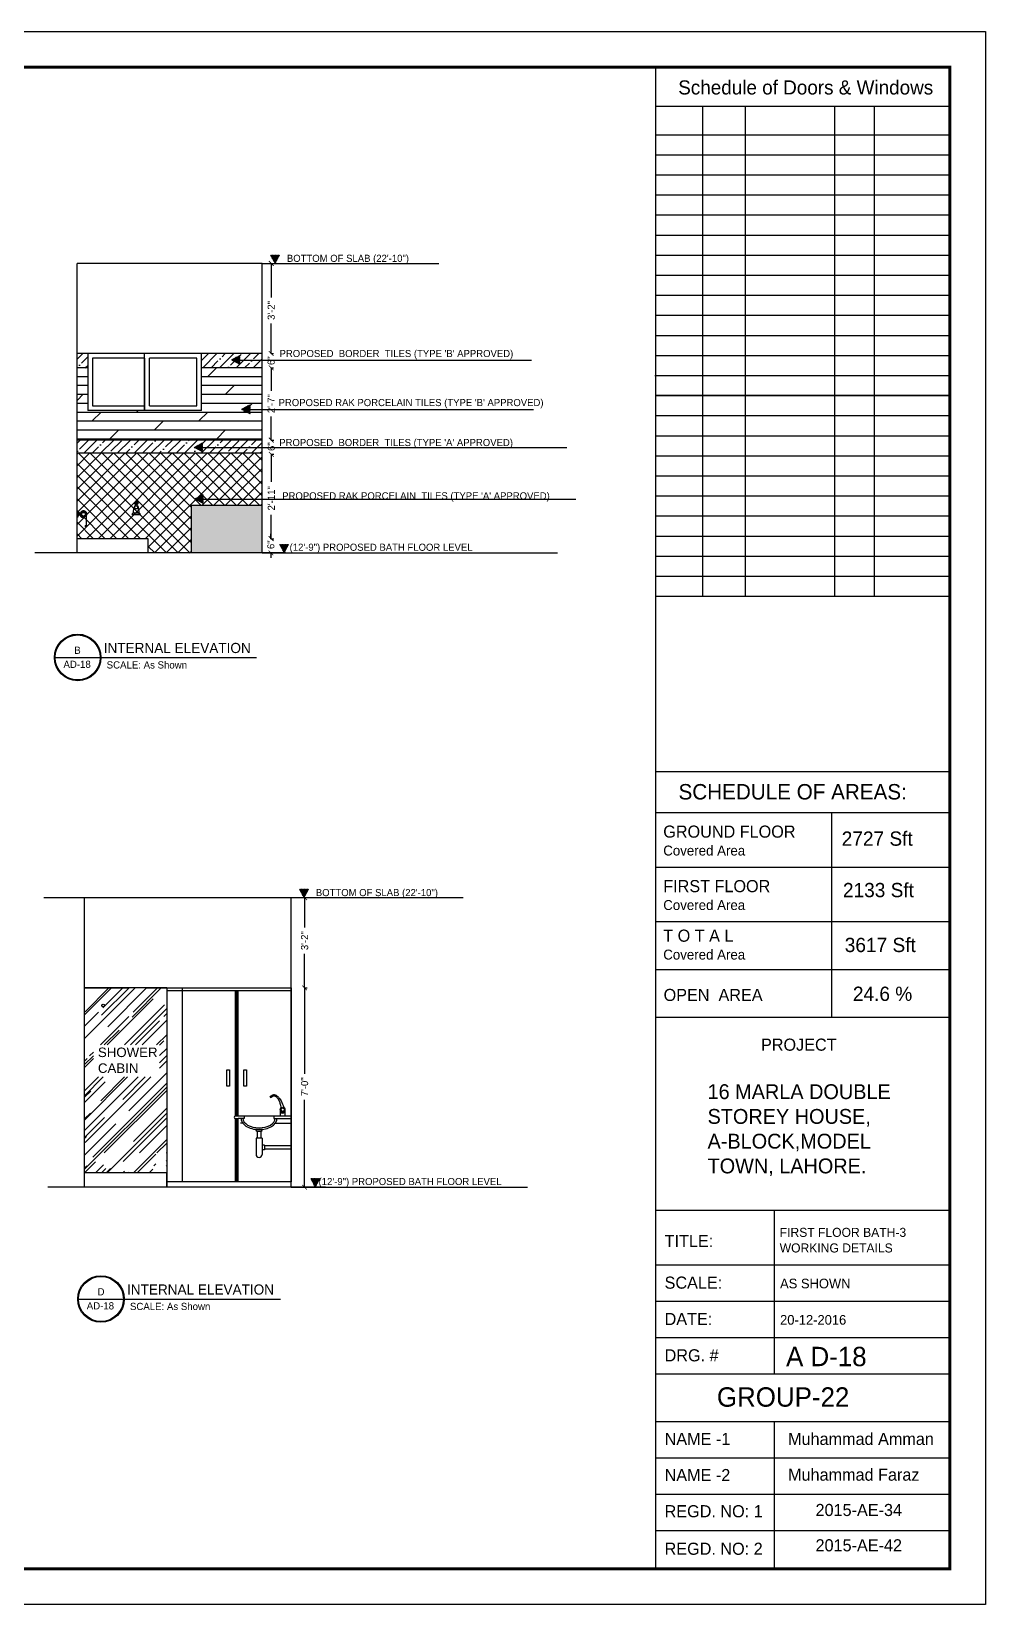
# Model space of a CAD drawing. Extents: x 10753 to 18704, y -5361 to 1140.
# Drawn here: x 16720 to 17123, y -3986 to -3323 of the extents above; entities that cross this region are included whole.
import ezdxf
from ezdxf.enums import TextEntityAlignment as Align

# ---------------------------------------------------------------- set-up
doc = ezdxf.new("R2010")
doc.units = 0
doc.header["$LTSCALE"] = 30
doc.header["$MEASUREMENT"] = 0
doc.header["$PDMODE"] = 3
doc.linetypes.add('ACAD_ISO02W100', pattern=[15, 12, -3])
doc.layers.get('0').update_dxf_attribs({"linetype": 'CONTINUOUS'})
doc.layers.get('DEFPOINTS').update_dxf_attribs({"linetype": 'CONTINUOUS'})
for name, color, linetype in [('bath', 23, 'CONTINUOUS'), ('DIM', 6, 'CONTINUOUS'), ('FLOORING', 194, 'CONTINUOUS'), ('furniture', 9, 'CONTINUOUS'), ('GENERAL_WORKING_AND_SCRAT1', 1, 'CONTINUOUS'), ('SEAL', 1, 'CONTINUOUS'), ('SLINE', 3, 'CONTINUOUS'), ('WALL', 2, 'CONTINUOUS'), ('Walls Hatch', 51, 'CONTINUOUS'), ('WINDOW', 5, 'CONTINUOUS'), ('WL', 9, 'CONTINUOUS')]:
    doc.layers.add(name, color=color, linetype=linetype)
doc.styles.add('dim', font='arial.ttf', dxfattribs={"height": 4})
doc.styles.add('ROMAND', font='stylu.ttf', dxfattribs={"height": 2})
doc.styles.add('SEAL TEXT', font='stylu.ttf', dxfattribs={"height": 6})
doc.styles.add('SMALL-DIM', font='stylu.ttf', dxfattribs={"height": 2})
doc.styles.get("Standard").update_dxf_attribs({"font": 'stylu.ttf', "height": 3})
doc.styles.add('Text 1-2', font='stylu.ttf', dxfattribs={"height": 1.5})
doc.styles.add('Work Dim', font='stylu.ttf', dxfattribs={"height": 4})
doc.dimstyles.new('D1', dxfattribs={"dimtxt": 6, "dimasz": 5, "dimexe": 1, "dimexo": 2, "dimgap": 1, "dimtad": 1, "dimdec": 4, "dimzin": 3, "dimdsep": 46, "dimlunit": 4, "dimtxsty": 'Standard', "dimcen": 3, "dimclrd": 7, "dimclre": 7, "dimclrt": 2, "dimadec": 0, "dimazin": 0, "dimtfac": 1, "dimtdec": 4, "dimtofl": 0, "dimtmove": 2, "dimatfit": 3, "dimfxl": 1, "dimfrac": 2, "dimtolj": 1, "dimtzin": 1, "dimarcsym": 0})

# ---------------------------------------------------------------- blocks, each defined once
blk = doc.blocks.new('Faucet - Bathroom front')
for p, q in [((-1.5, 0), (1.5, 0)), ((-1, 0.5), (1, 0.5)), ((-0.5, 4.25), (0.5, 4.25)), ((0.5, 3.75), (-0.5, 3.75)), ((-0.5, 3), (0.5, 3)), ((0.5, 2), (-0.5, 2)), ((-0.25, 3), (-0.25, 3.5)), ((0.25, 3.5), (0.25, 3))]:
    blk.add_line(p, q)
for points in [[(-0.5, 3.75), (-0.5, 4.25)], [(-0.25, 4.5), (0.25, 4.5)], [(0.25, 3.5), (-0.25, 3.5)], [(0.5, 4.25), (0.5, 3.75)]]:
    blk.add_lwpolyline(points)
for centre, radius, start, end in [((-0.7962, -0.2038), 0.7327, 106.1502, 163.8498), ((3, 1), 4.0311, 150.2551, 187.125), ((0.6413, 2.5), 1.246, 156.3417, 203.6583), ((-0.2575, 4.2575), 0.2426, 88.22243, 181.7776), ((-0.2575, 3.7425), 0.2426, 178.2224, 271.7776), ((0.2575, 4.2575), 0.2426, 358.2224, 91.77757), ((0.2575, 3.7425), 0.2426, 268.2224, 1.777565), ((-3, 1), 4.0311, 352.875, 29.74488), ((-0.6413, 2.5), 1.246, 336.3417, 23.65835), ((0.7962, -0.2038), 0.7327, 16.1502, 73.84979)]:
    blk.add_arc(centre, radius, start, end)
blk = doc.blocks.new('_ArchTick')
at = {"color": 0, "linetype": 'ByBlock', "const_width": 0.15}
blk.add_lwpolyline([(-0.5, -0.5), (0.5, 0.5)], dxfattribs=at)
blk = doc.blocks.new('*D179')
at = {"layer": 'DEFPOINTS', "color": 0, "transparency": 16777216}
for p in [(16817.62, -3464.61), (16817.62, -3495.05), (16821.43, -3495.05)]:
    blk.add_point(p, dxfattribs=at)
at = {"layer": 'DIM', "color": 4, "lineweight": -2, "transparency": 16777216}
for p, q in [((16821.43, -3464.61), (16822.43, -3464.61)), ((16821.43, -3464.61), (16821.43, -3474.3)), ((16821.43, -3495.05), (16821.43, -3485.1)), ((16821.43, -3495.05), (16822.43, -3495.05))]:
    blk.add_line(p, q, dxfattribs=at)
at = {"layer": 'DIM', "color": 4, "lineweight": -2, "transparency": 16777216, "xscale": 2, "yscale": 2, "zscale": 2}
for p, rotation in [((16821.43, -3464.61), 90), ((16821.43, -3495.05), 270)]:
    blk.add_blockref('_ArchTick', p, dxfattribs=dict(at, rotation=rotation))
at = {"layer": 'DIM', "color": 4, "transparency": 16777216, "insert": (16821.43, -3479.7), "char_height": 3, "attachment_point": 5, "rotation": 90}
blk.add_mtext('\\A1;2\'-7"', dxfattribs=at)
blk = doc.blocks.new('*D180')
at = {"layer": 'DEFPOINTS', "color": 0, "transparency": 16777216}
for p in [(16817.62, -3495.05), (16817.62, -3501.05), (16821.51, -3501.05)]:
    blk.add_point(p, dxfattribs=at)
at = {"layer": 'DIM', "color": 4, "lineweight": -2, "transparency": 16777216}
for p, q in [((16821.51, -3495.05), (16821.51, -3493.05)), ((16821.51, -3495.05), (16822.51, -3495.05)), ((16821.51, -3501.05), (16822.51, -3501.05)), ((16821.51, -3501.05), (16821.51, -3503.05))]:
    blk.add_line(p, q, dxfattribs=at)
at = {"layer": 'DIM', "color": 4, "lineweight": -2, "transparency": 16777216, "xscale": 2, "yscale": 2, "zscale": 2}
for p, rotation in [((16821.51, -3495.05), 270), ((16821.51, -3501.05), 90)]:
    blk.add_blockref('_ArchTick', p, dxfattribs=dict(at, rotation=rotation))
at = {"layer": 'DIM', "color": 4, "transparency": 16777216, "insert": (16821.51, -3497.82), "char_height": 3, "attachment_point": 5, "rotation": 90}
blk.add_mtext('\\A1;6"', dxfattribs=at)
blk = doc.blocks.new('*D181')
at = {"layer": 'DEFPOINTS', "color": 0, "transparency": 16777216}
for p in [(16817.62, -3501.05), (16817.62, -3536.61), (16821.51, -3536.61)]:
    blk.add_point(p, dxfattribs=at)
at = {"layer": 'DIM', "color": 4, "lineweight": -2, "transparency": 16777216}
for p, q in [((16821.51, -3501.05), (16822.51, -3501.05)), ((16821.51, -3501.05), (16821.51, -3512.71)), ((16821.51, -3536.61), (16821.51, -3526.49)), ((16821.51, -3536.61), (16822.51, -3536.61))]:
    blk.add_line(p, q, dxfattribs=at)
at = {"layer": 'DIM', "color": 4, "lineweight": -2, "transparency": 16777216, "xscale": 2, "yscale": 2, "zscale": 2}
for p, rotation in [((16821.51, -3501.05), 90), ((16821.51, -3536.61), 270)]:
    blk.add_blockref('_ArchTick', p, dxfattribs=dict(at, rotation=rotation))
at = {"layer": 'DIM', "color": 4, "transparency": 16777216, "insert": (16821.51, -3519.6), "char_height": 3, "attachment_point": 5, "rotation": 90}
blk.add_mtext('\\A1;2\'-11"', dxfattribs=at)
blk = doc.blocks.new('*D182')
at = {"layer": 'DEFPOINTS', "color": 0, "transparency": 16777216}
for p in [(16817.62, -3536.61), (16817.62, -3542.61), (16821.33, -3542.61)]:
    blk.add_point(p, dxfattribs=at)
at = {"layer": 'DIM', "color": 4, "lineweight": -2, "transparency": 16777216}
for p, q in [((16821.33, -3536.61), (16821.33, -3534.61)), ((16821.33, -3536.61), (16822.33, -3536.61)), ((16821.33, -3542.61), (16822.33, -3542.61)), ((16821.33, -3542.61), (16821.33, -3544.61))]:
    blk.add_line(p, q, dxfattribs=at)
at = {"layer": 'DIM', "color": 4, "lineweight": -2, "transparency": 16777216, "xscale": 2, "yscale": 2, "zscale": 2}
for p, rotation in [((16821.33, -3536.61), 270), ((16821.33, -3542.61), 90)]:
    blk.add_blockref('_ArchTick', p, dxfattribs=dict(at, rotation=rotation))
at = {"layer": 'DIM', "color": 4, "transparency": 16777216, "insert": (16821.33, -3539.15), "char_height": 3, "attachment_point": 5, "rotation": 90}
blk.add_mtext('\\A1;6"', dxfattribs=at)
blk = doc.blocks.new('*D183')
at = {"layer": 'DEFPOINTS', "color": 0, "transparency": 16777216}
for p in [(16817.62, -3458.61), (16817.62, -3464.61), (16821.43, -3464.61)]:
    blk.add_point(p, dxfattribs=at)
at = {"layer": 'DIM', "color": 4, "lineweight": -2, "transparency": 16777216}
for p, q in [((16821.43, -3458.61), (16822.43, -3458.61)), ((16821.43, -3458.61), (16821.43, -3458.78)), ((16821.43, -3464.61), (16821.43, -3464.44)), ((16821.43, -3464.61), (16822.43, -3464.61))]:
    blk.add_line(p, q, dxfattribs=at)
at = {"layer": 'DIM', "color": 4, "lineweight": -2, "transparency": 16777216, "xscale": 2, "yscale": 2, "zscale": 2}
for p, rotation in [((16821.43, -3458.61), 90), ((16821.43, -3464.61), 270)]:
    blk.add_blockref('_ArchTick', p, dxfattribs=dict(at, rotation=rotation))
at = {"layer": 'DIM', "color": 4, "transparency": 16777216, "insert": (16821.43, -3461.61), "char_height": 3, "attachment_point": 5, "rotation": 90}
blk.add_mtext('\\A1;6"', dxfattribs=at)
blk = doc.blocks.new('*D184')
at = {"layer": 'DEFPOINTS', "color": 0, "transparency": 16777216}
for p in [(16817.62, -3420.61), (16817.62, -3458.61), (16821.47, -3458.61)]:
    blk.add_point(p, dxfattribs=at)
at = {"layer": 'DIM', "color": 4, "lineweight": -2, "transparency": 16777216}
for p, q in [((16821.47, -3420.61), (16822.47, -3420.61)), ((16821.47, -3420.61), (16821.47, -3434.96)), ((16821.47, -3458.61), (16821.47, -3445.94)), ((16821.47, -3458.61), (16822.47, -3458.61))]:
    blk.add_line(p, q, dxfattribs=at)
at = {"layer": 'DIM', "color": 4, "lineweight": -2, "transparency": 16777216, "xscale": 2, "yscale": 2, "zscale": 2}
for p, rotation in [((16821.47, -3420.61), 90), ((16821.47, -3458.61), 270)]:
    blk.add_blockref('_ArchTick', p, dxfattribs=dict(at, rotation=rotation))
at = {"layer": 'DIM', "color": 4, "transparency": 16777216, "insert": (16821.47, -3440.45), "char_height": 3, "attachment_point": 5, "rotation": 90}
blk.add_mtext('\\A1;3\'-2"', dxfattribs=at)
blk = doc.blocks.new('*D309')
at = {"layer": 'DEFPOINTS', "color": 0, "transparency": 16777216}
for p in [(16829.83, -3725.86), (16829.83, -3809.86), (16835.56, -3809.86)]:
    blk.add_point(p, dxfattribs=at)
at = {"layer": 'FLOORING', "color": 4, "lineweight": -2, "transparency": 16777216}
for p, q in [((16835.56, -3725.86), (16836.56, -3725.86)), ((16835.56, -3725.86), (16835.56, -3762.1)), ((16835.56, -3809.86), (16835.56, -3773.03)), ((16835.56, -3809.86), (16836.56, -3809.86))]:
    blk.add_line(p, q, dxfattribs=at)
at = {"layer": 'FLOORING', "color": 4, "lineweight": -2, "transparency": 16777216, "xscale": 2, "yscale": 2, "zscale": 2}
for p, rotation in [((16835.56, -3725.86), 90), ((16835.56, -3809.86), 270)]:
    blk.add_blockref('_ArchTick', p, dxfattribs=dict(at, rotation=rotation))
at = {"layer": 'FLOORING', "color": 4, "transparency": 16777216, "insert": (16835.56, -3767.56), "char_height": 3, "attachment_point": 5, "rotation": 90}
blk.add_mtext('\\A1;7\'-0"', dxfattribs=at)
blk = doc.blocks.new('*D310')
at = {"layer": 'DEFPOINTS', "color": 0, "transparency": 16777216}
for p in [(16829.83, -3687.86), (16829.83, -3725.86), (16835.56, -3725.86)]:
    blk.add_point(p, dxfattribs=at)
at = {"layer": 'WALL', "color": 4, "lineweight": -2, "transparency": 16777216}
for p, q in [((16835.56, -3687.86), (16836.56, -3687.86)), ((16835.56, -3687.86), (16835.56, -3700.49)), ((16835.56, -3725.86), (16835.56, -3711.47)), ((16835.56, -3725.86), (16836.56, -3725.86))]:
    blk.add_line(p, q, dxfattribs=at)
at = {"layer": 'WALL', "color": 4, "lineweight": -2, "transparency": 16777216, "xscale": 2, "yscale": 2, "zscale": 2}
for p, rotation in [((16835.56, -3687.86), 90), ((16835.56, -3725.86), 270)]:
    blk.add_blockref('_ArchTick', p, dxfattribs=dict(at, rotation=rotation))
at = {"layer": 'WALL', "color": 4, "transparency": 16777216, "insert": (16835.56, -3705.98), "char_height": 3, "attachment_point": 5, "rotation": 90}
blk.add_mtext('\\A1;3\'-2"', dxfattribs=at)

msp = doc.modelspace()

# ---------------------------------------------------------------- hatches: boundary and pattern name
h = msp.add_hatch()
h.set_pattern_fill('ANSI31', color=230, angle=90, style=0)
h.set_pattern_definition([(135, (13647.15536, -20828.34541), (-0.08838834765, -0.08838834765), [])])
h.paths.add_polyline_path([(16823.12927, -3420.72674), (16825.02568, -3417.08976), (16821.18191, -3417.08976)])
h = msp.add_hatch()
h.set_pattern_fill('ANSI31', color=230, style=0)
h.set_pattern_definition([(45, (-602.99404, -285.35732), (-0.08838834765, 0.08838834765), [])])
h.paths.add_polyline_path([(16804.62463, -3461.33122), (16808.26161, -3463.22763), (16808.26161, -3459.38387)])
h = msp.add_hatch()
h.set_pattern_fill('ANSI31', color=230, style=0)
h.set_pattern_definition([(45, (-598.71232, -306.1257), (-0.08838834765, 0.08838834765), [])])
h.paths.add_polyline_path([(16808.90636, -3482.09961), (16812.54333, -3483.99602), (16812.54333, -3480.15225)])
h = msp.add_hatch()
h.set_pattern_fill('ANSI31', color=230, style=0)
h.set_pattern_definition([(45, (-618.68042, -322.1995), (-0.08838834765, 0.08838834765), [])])
h.paths.add_polyline_path([(16788.93826, -3498.17341), (16792.57523, -3500.06982), (16792.57523, -3496.22605)])
h = msp.add_hatch()
h.set_pattern_fill('ANSI31', color=230, style=0)
h.set_pattern_definition([(45, (-618.44704, -343.9555), (-0.08838834765, 0.08838834765), [])])
h.paths.add_polyline_path([(16789.17164, -3519.9294), (16792.80861, -3521.82581), (16792.80861, -3517.98205)])
h = msp.add_hatch()
h.set_pattern_fill('ANSI31', color=230, angle=90, style=0)
h.set_pattern_definition([(135, (13650.99195, -20950.26262), (-0.08838834765, -0.08838834765), [])])
h.paths.add_polyline_path([(16826.96586, -3542.64395), (16828.86227, -3539.00698), (16825.0185, -3539.00698)])
h = msp.add_hatch()
h.set_pattern_fill('ANSI31', color=230, angle=90, style=0)
h.set_pattern_definition([(135, (13659.367, -21095.59699), (-0.08838834765, -0.08838834765), [])])
h.paths.add_polyline_path([(16835.3409, -3687.97831), (16837.23731, -3684.34134), (16833.39354, -3684.34134)])
h = msp.add_hatch()
h.set_pattern_fill('ANSI31', color=230, angle=90, style=0)
h.set_pattern_definition([(135, (13664.1191, -21217.5142), (-0.08838834765, -0.08838834765), [])])
h.paths.add_polyline_path([(16840.093, -3809.89553), (16841.98941, -3806.25855), (16838.14565, -3806.25855)])
at = {"layer": 'DIM'}
h = msp.add_hatch(dxfattribs=at)
h.set_pattern_fill('ANSI35', color=3, scale=20)
h.set_pattern_definition([(45, (-3099.856, -4017.6865), (-3.5355339, 3.5355339), []), (45, (-3096.3205, -4017.6865), (-3.5355339, 3.5355339), [6.25, -1.25, 0, -1.25])])
h.paths.add_polyline_path([(16817.62202, -3495.04706), (16739.62202, -3495.04706), (16739.62202, -3500.61022), (16817.62202, -3500.61022)])
h.paths.add_polyline_path([(16817.62202, -3458.61022), (16792.12202, -3458.61022), (16792.12202, -3464.61022), (16817.62202, -3464.61022)])
h.paths.add_polyline_path([(16744.12202, -3458.61022), (16739.62202, -3458.61022), (16739.62202, -3464.61022), (16744.12202, -3464.61022)])
at = {"layer": 'Walls Hatch'}
h = msp.add_hatch(color=3, dxfattribs=at)
h.dxf.hatch_style = 1
h.paths.add_polyline_path([(16817.62202, -3542.61022), (16817.62202, -3522.61022), (16787.72455, -3522.61022), (16787.72455, -3542.61022)])

# ---------------------------------------------------------------- linework, layer by layer
at = {"linetype": 'ACAD_ISO02W100'}
for p, q in [((16817.62202, -3420.61022), (16892.14384, -3420.61022)), ((16817.62202, -3542.61022), (16942.07554, -3542.61022)), ((16829.83365, -3809.8618), (16929.51411, -3809.8618))]:
    msp.add_line(p, q, dxfattribs=at)
at = {"color": 230}
for p, q in [((16808.18529, -3461.42867), (16931.1442, -3461.42867)), ((16809.03459, -3482.11271), (16931.9935, -3482.11271)), ((16788.93826, -3498.17341), (16946.03086, -3498.22705)), ((16792.81245, -3519.93065), (16949.90505, -3519.98429))]:
    msp.add_line(p, q, dxfattribs=at)
at = {"color": 200}
for p, q in [((16783.95474, -3725.8618), (16829.83365, -3725.8618)), ((16783.95474, -3725.8618), (16783.95474, -3807.57648)), ((16783.95474, -3725.8618), (16829.83365, -3725.8618)), ((16783.95474, -3725.8618), (16783.95474, -3807.57648)), ((16783.95474, -3727.00307), (16829.83365, -3727.00307)), ((16806.20944, -3727.00307), (16806.20944, -3779.87748)), ((16806.8942, -3727.00307), (16806.8942, -3779.8618)), ((16807.57896, -3779.8618), (16807.57896, -3727.00307)), ((16783.95474, -3740.43399), (16783.92289, -3740.46584)), ((16802.78564, -3760.44217), (16803.9269, -3760.44217)), ((16802.78564, -3767.28977), (16802.78564, -3760.44217)), ((16803.9269, -3760.44217), (16803.9269, -3767.28977)), ((16809.86149, -3760.44217), (16811.00276, -3760.44217)), ((16809.86149, -3767.28977), (16809.86149, -3760.44217)), ((16811.00276, -3760.44217), (16811.00276, -3767.28977)), ((16803.9269, -3767.28977), (16802.78564, -3767.28977)), ((16811.00276, -3767.28977), (16809.86149, -3767.28977)), ((16806.20944, -3780.84613), (16806.20944, -3807.57648)), ((16806.8942, -3780.8618), (16806.8942, -3807.57648)), ((16807.57896, -3807.57648), (16807.57896, -3780.8618))]:
    msp.add_line(p, q, dxfattribs=at)
at = {"layer": 'bath'}
for p, q in [((16740.67802, -3525.88696), (16740.10202, -3525.88696)), ((16740.10202, -3526.75096), (16740.10202, -3525.88696)), ((16740.67802, -3526.75096), (16740.67802, -3525.88696)), ((16740.94711, -3526.03096), (16740.67802, -3526.03096)), ((16740.10202, -3526.75096), (16740.67802, -3526.75096)), ((16740.94711, -3526.60696), (16740.67802, -3526.60696)), ((16743.51002, -3526.31896), (16743.51002, -3531.26815)), ((16825.26653, -3777.14128), (16825.26653, -3777.79182)), ((16825.31165, -3778.02183), (16825.31242, -3777.48048)), ((16825.38482, -3778.19635), (16825.38558, -3777.66327)), ((16825.54943, -3778.42396), (16825.5502, -3777.88261)), ((16825.84184, -3778.62367), (16825.8426, -3778.08825)), ((16826.68292, -3778.62367), (16826.68216, -3778.08825)), ((16826.97533, -3778.42396), (16826.97456, -3777.88261)), ((16827.13994, -3778.19635), (16827.13918, -3777.66327)), ((16827.21311, -3778.02183), (16827.21234, -3777.48048)), ((16827.24582, -3777.04458), (16827.24582, -3777.84456)), ((16810.06625, -3779.8618), (16806.33365, -3779.8618)), ((16806.33365, -3780.8618), (16807.58365, -3780.8618)), ((16810.06625, -3780.8618), (16807.58365, -3780.8618)), ((16809.46358, -3782.8618), (16808.47718, -3782.8618)), ((16810.06625, -3779.8618), (16810.06625, -3780.8618)), ((16822.60682, -3779.8618), (16810.06625, -3779.8618)), ((16822.60682, -3779.8618), (16822.60682, -3780.8618)), ((16829.83365, -3779.8618), (16822.60682, -3779.8618)), ((16822.60682, -3780.8618), (16829.83365, -3780.8618)), ((16823.20943, -3782.8618), (16829.83365, -3782.8618)), ((16826.26238, -3778.71687), (16826.26162, -3778.18145)), ((16826.26238, -3778.71687), (16826.26314, -3778.18145)), ((16817.94628, -3785.58475), (16814.7267, -3785.57122)), ((16815.08724, -3789.13742), (16815.08724, -3796.03753)), ((16817.58724, -3789.13742), (16815.08724, -3789.13742)), ((16815.33724, -3786.40734), (16815.33724, -3786.26548)), ((16817.33724, -3786.40734), (16815.33724, -3786.40734)), ((16815.58724, -3786.40734), (16815.58724, -3789.13742)), ((16817.08724, -3786.40734), (16817.08724, -3789.13742)), ((16817.33724, -3786.27881), (16817.33724, -3786.40734)), ((16817.58724, -3789.13742), (16817.58724, -3796.03753)), ((16818.58724, -3792.13742), (16817.58724, -3792.13742)), ((16818.58724, -3794.13742), (16817.58724, -3794.13742)), ((16818.58724, -3792.13742), (16818.58724, -3794.13742)), ((16829.83365, -3792.38732), (16818.58724, -3792.38742)), ((16829.83365, -3793.88732), (16818.58724, -3793.88742))]:
    msp.add_line(p, q, dxfattribs=at)
for points in [[(16740.10202, -3525.88696), (16740.10202, -3525.28696), (16739.62202, -3525.28696), (16739.62202, -3527.35096), (16740.10202, -3527.35096), (16740.10202, -3526.75096)], [(16820.9662, -3771.73665), (16821.2244, -3771.51358), (16821.46532, -3771.32531), (16821.69173, -3771.17072), (16821.90642, -3771.04869), (16822.11219, -3770.95808), (16822.31182, -3770.89777), (16822.5081, -3770.86664), (16822.70382, -3770.86356), (16822.90157, -3770.88785), (16823.10308, -3770.94053), (16823.3099, -3771.02309), (16823.52354, -3771.13701), (16823.74556, -3771.28376), (16823.97747, -3771.46481), (16824.22083, -3771.68165), (16824.47715, -3771.93575), (16824.74756, -3772.23095), (16825.03149, -3772.58055), (16825.32794, -3773.00018), (16825.63593, -3773.50552), (16825.95448, -3774.11221), (16826.28258, -3774.8359), (16826.61927, -3775.69225), (16826.85269, -3776.37344)], [(16821.29307, -3772.115), (16821.54197, -3771.89997), (16821.76053, -3771.72918), (16821.95668, -3771.59524), (16822.1313, -3771.49599), (16822.28587, -3771.42793), (16822.42379, -3771.38626), (16822.55141, -3771.36602), (16822.67716, -3771.36405), (16822.80745, -3771.38004), (16822.94656, -3771.41641), (16823.09894, -3771.47725), (16823.2675, -3771.56712), (16823.45341, -3771.69), (16823.65698, -3771.84893), (16823.87826, -3772.04611), (16824.11659, -3772.28237), (16824.36882, -3772.55772), (16824.60468, -3773.05132), (16824.82545, -3773.47153), (16825.04492, -3774.23422), (16825.14802, -3774.47456), (16825.32207, -3775.24482), (16825.5786, -3776.07894), (16825.5982, -3776.43305)], [(16825.23296, -3777.65466), (16825.23296, -3779.8618)], [(16825.26653, -3777.65466), (16825.23296, -3777.65466)], [(16827.2918, -3779.8618), (16827.2918, -3777.65466), (16827.26044, -3777.65466)]]:
    msp.add_lwpolyline(points, dxfattribs=at)
for centre, radius in [((16742.35802, -3526.31896), 1.152), ((16742.35802, -3526.31896), 0.768), ((16743.51002, -3531.26815), 0.384), ((16826.26238, -3777.18062), 1), ((16826.26238, -3777.18062), 0.75)]:
    msp.add_circle(centre, radius, dxfattribs=at)
for centre, radius, start, end in [((16742.35802, -3526.31896), 1.44, 348.00141521, 258.00141521), ((16742.35802, -3526.31896), 1.344, 352.0948414, 253.90798902), ((16742.07861, -3527.63359), 0.096, 258.00141521, 165.95470211), ((16743.67265, -3526.59836), 0.096, 80.04812831, 348.00141521), ((16821.43503, -3771.66199), 0.47474, 189.04759324, 252.60082662), ((16826.26238, -3777.71687), 1, 174.77653642, 10.44197252), ((16806.33365, -3780.3618), 0.5, 90, 270), ((16814.63724, -3786.26548), 0.7, 0, 82.65766884), ((16818.03724, -3786.27881), 0.7, 97.46586553, 180), ((16816.33724, -3796.03753), 1.25, 180, 0)]:
    msp.add_arc(centre, radius, start, end, dxfattribs=at)
msp.add_ellipse((16816.33654, -3780.8618), major_axis=(6.79109, 0), ratio=0.584037416, start_param=3.141592654, end_param=6.283185307, dxfattribs=at)
msp.add_open_spline([(16808.79545, -3780.8618), (16808.79545, -3781.22735), (16808.86184, -3781.59235), (16809.11425, -3782.28783), (16809.29944, -3782.6183), (16809.98811, -3783.52444), (16810.62483, -3784.03327), (16812.13709, -3784.8466), (16813.01474, -3785.15123), (16814.88848, -3785.53269), (16815.88405, -3785.60889), (16817.84967, -3785.52446), (16818.81886, -3785.36396), (16820.59171, -3784.82196), (16821.39536, -3784.44131), (16822.55144, -3783.6059), (16822.96765, -3783.19391), (16823.5889, -3782.27156), (16823.79219, -3781.75837), (16823.8703, -3781.10627), (16823.87762, -3780.98404), (16823.87762, -3780.8618)], degree=3, knots=[3.141592654, 3.141592654, 3.141592654, 3.141592654, 3.350463079, 3.350463079, 3.559333505, 3.559333505, 3.968157818, 3.968157818, 4.37698213, 4.37698213, 4.785806442, 4.785806442, 5.194630754, 5.194630754, 5.603455067, 5.603455067, 5.908397957, 5.908397957, 6.213340847, 6.213340847, 6.283185307, 6.283185307, 6.283185307, 6.283185307], dxfattribs=at)
at = {"layer": 'DIM', "color": 3}
for p, q in [((16744.12202, -3458.61022), (16739.62202, -3458.61022)), ((16817.62202, -3458.61022), (16792.12202, -3458.61022)), ((16744.12202, -3464.61022), (16739.62202, -3464.61022)), ((16817.62202, -3464.61022), (16792.12202, -3464.61022)), ((16794.76919, -3468.23356), (16798.39253, -3464.61022)), ((16739.62202, -3468.23356), (16744.12202, -3468.23356)), ((16739.62202, -3471.98356), (16744.12202, -3471.98356)), ((16792.12202, -3468.23356), (16817.62202, -3468.23356)), ((16792.12202, -3471.98356), (16817.62202, -3471.98356)), ((16802.26919, -3475.73356), (16806.01919, -3471.98356)), ((16739.62202, -3475.73356), (16744.12202, -3475.73356)), ((16739.62202, -3478.38074), (16742.26919, -3475.73356)), ((16739.62202, -3479.48356), (16744.12202, -3479.48356)), ((16792.12202, -3475.73356), (16817.62202, -3475.73356)), ((16792.12202, -3479.48356), (16817.62202, -3479.48356)), ((16809.76919, -3483.23356), (16813.51919, -3479.48356)), ((16739.62202, -3483.23356), (16817.62202, -3483.23356)), ((16746.01919, -3486.98356), (16749.76919, -3483.23356)), ((16764.76919, -3483.23356), (16765.39253, -3482.61022)), ((16791.01919, -3486.98356), (16794.76919, -3483.23356)), ((16739.62202, -3486.98356), (16817.62202, -3486.98356)), ((16739.62202, -3490.73356), (16817.62202, -3490.73356)), ((16753.51919, -3494.48356), (16757.26919, -3490.73356)), ((16772.26919, -3490.73356), (16776.01919, -3486.98356)), ((16798.51919, -3494.48356), (16802.26919, -3490.73356)), ((16817.26919, -3490.73356), (16817.62202, -3490.38074)), ((16739.62202, -3494.48356), (16817.62202, -3494.48356)), ((16817.62202, -3495.04706), (16739.62202, -3495.04706)), ((16782.95569, -3495.04706), (16783.51919, -3494.48356)), ((16817.62202, -3500.61022), (16739.62202, -3500.61022)), ((16739.62202, -3510.84996), (16749.86175, -3500.61022)), ((16739.62202, -3515.79971), (16754.8115, -3500.61022)), ((16739.62202, -3520.74945), (16759.76124, -3500.61022)), ((16777.31299, -3542.61022), (16739.62202, -3504.91925)), ((16740.03426, -3525.28696), (16764.71099, -3500.61022)), ((16782.26274, -3542.61022), (16740.26274, -3500.61022)), ((16743.56023, -3536.61022), (16779.56023, -3500.61022)), ((16743.78873, -3526.48224), (16769.66074, -3500.61022)), ((16743.88866, -3531.33205), (16774.61049, -3500.61022)), ((16787.21249, -3542.61022), (16745.21249, -3500.61022)), ((16748.50998, -3536.61022), (16784.50998, -3500.61022)), ((16787.72455, -3538.17253), (16750.16224, -3500.61022)), ((16753.45973, -3536.61022), (16789.45973, -3500.61022)), ((16787.72455, -3533.22279), (16755.11198, -3500.61022)), ((16758.40948, -3536.61022), (16794.40948, -3500.61022)), ((16787.72455, -3528.27304), (16760.06173, -3500.61022)), ((16763.35922, -3536.61022), (16799.35922, -3500.61022)), ((16787.72455, -3523.32329), (16765.01148, -3500.61022)), ((16768.30897, -3536.61022), (16804.30897, -3500.61022)), ((16769.62202, -3540.24693), (16809.25872, -3500.61022)), ((16791.96123, -3522.61022), (16769.96123, -3500.61022)), ((16796.91097, -3522.61022), (16774.91097, -3500.61022)), ((16801.86072, -3522.61022), (16779.86072, -3500.61022)), ((16806.81047, -3522.61022), (16784.81047, -3500.61022)), ((16811.76022, -3522.61022), (16789.76022, -3500.61022)), ((16792.20847, -3522.61022), (16814.20847, -3500.61022)), ((16816.70996, -3522.61022), (16794.70996, -3500.61022)), ((16797.15821, -3522.61022), (16817.62202, -3502.14642)), ((16817.62202, -3518.57253), (16799.65971, -3500.61022)), ((16817.62202, -3513.62278), (16804.60946, -3500.61022)), ((16817.62202, -3508.67303), (16809.55921, -3500.61022)), ((16766.36325, -3536.61022), (16739.62202, -3509.86899)), ((16802.10796, -3522.61022), (16817.62202, -3507.09617)), ((16807.05771, -3522.61022), (16817.62202, -3512.04592)), ((16761.4135, -3536.61022), (16739.62202, -3514.81874)), ((16812.00746, -3522.61022), (16817.62202, -3516.99567)), ((16756.46375, -3536.61022), (16739.62202, -3519.76849)), ((16740.92049, -3526.01671), (16739.62202, -3524.71824)), ((16751.514, -3536.61022), (16741.02817, -3526.12439)), ((16739.62202, -3530.64895), (16743.57526, -3526.6957)), ((16746.56426, -3536.61022), (16739.62202, -3529.66798)), ((16739.62202, -3535.5987), (16743.57391, -3531.6468)), ((16743.60475, -3526.66622), (16743.67267, -3526.5983)), ((16772.20847, -3542.61022), (16787.72455, -3527.09415)), ((16777.15821, -3542.61022), (16787.72455, -3532.04389)), ((16741.61451, -3536.61022), (16739.62202, -3534.61773)), ((16769.62202, -3536.61022), (16739.62202, -3536.61022)), ((16769.62202, -3542.61022), (16769.62202, -3536.61022)), ((16782.10796, -3542.61022), (16787.72455, -3536.99364)), ((16772.36325, -3542.61022), (16769.62202, -3539.86899)), ((16777.4491, -3725.8618), (16742.83364, -3725.8618)), ((16742.83365, -3725.8618), (16761.57353, -3725.8618)), ((16754.18285, -3725.8618), (16742.83365, -3737.211)), ((16763.95754, -3726.01497), (16742.83365, -3747.13886)), ((16753.07984, -3725.8618), (16742.99889, -3735.94275)), ((16761.57353, -3725.8618), (16750.00297, -3737.43236)), ((16758.9261, -3725.8618), (16750.4446, -3734.3433)), ((16771.73378, -3730.48291), (16752.3099, -3749.90679)), ((16768.96421, -3725.8618), (16752.59523, -3742.23079)), ((16775.14157, -3725.8618), (16762.85445, -3738.14892)), ((16773.59715, -3725.8618), (16763.29556, -3736.16339)), ((16768.96421, -3725.8618), (16777.4491, -3725.8618)), ((16777.4491, -3725.8618), (16777.4491, -3809.8618)), ((16777.4491, -3725.8618), (16783.95474, -3725.8618)), ((16777.4491, -3727.00307), (16783.95474, -3727.00307)), ((16748.62451, -3736.16339), (16742.83365, -3741.95425)), ((16761.47547, -3737.98348), (16749.55216, -3749.90679)), ((16776.53221, -3733.07517), (16759.70058, -3749.90679)), ((16777.4491, -3734.58514), (16762.12745, -3749.90679)), ((16777.4491, -3736.6809), (16776.14652, -3737.98348)), ((16757.33902, -3743.66435), (16751.09658, -3749.90679)), ((16774.32643, -3739.80358), (16764.22322, -3749.90679)), ((16777.4491, -3739.54895), (16767.09126, -3749.90679)), ((16777.4491, -3745.616), (16773.15832, -3749.90679)), ((16776.20128, -3748.18745), (16774.39029, -3749.99844)), ((16777.4491, -3751.35196), (16774.39029, -3754.41076)), ((16746.5464, -3754.45698), (16742.83365, -3758.16972)), ((16743.90121, -3755.66895), (16742.83365, -3756.73651)), ((16742.83365, -3803.66895), (16742.83365, -3755.66895)), ((16746.5464, -3755.67029), (16742.83365, -3759.38304)), ((16742.83365, -3756.73651), (16742.83365, -3756.73651)), ((16746.5464, -3752.91256), (16744.92917, -3754.52978)), ((16777.4491, -3754.33031), (16774.39029, -3757.38912)), ((16777.4491, -3756.64687), (16774.39029, -3759.70568)), ((16742.83365, -3758.29781), (16742.83365, -3758.29781)), ((16742.83365, -3758.29781), (16742.83365, -3758.29781)), ((16742.83365, -3762.16715), (16742.83365, -3762.16715)), ((16748.60774, -3763.4265), (16742.83365, -3769.20059)), ((16765.37456, -3763.4265), (16742.83365, -3785.96741)), ((16750.7035, -3763.4265), (16742.83365, -3771.29636)), ((16760.96223, -3763.4265), (16742.83365, -3781.55508)), ((16770.66947, -3763.4265), (16742.99889, -3791.09708)), ((16759.6386, -3763.4265), (16749.61741, -3773.44769)), ((16768.35291, -3763.4265), (16758.93798, -3772.84143)), ((16777.4491, -3761.72099), (16761.53023, -3777.63986)), ((16751.5473, -3765.45076), (16742.83365, -3774.1644)), ((16742.83365, -3767.39404), (16742.83365, -3767.39404)), ((16777.4491, -3767.67773), (16742.83365, -3802.29319)), ((16742.83365, -3768.95538), (16742.83365, -3768.95538)), ((16745.44666, -3769.32914), (16742.83365, -3771.94215)), ((16777.4491, -3766.02301), (16746.25288, -3797.21924)), ((16777.4491, -3769.11167), (16751.1269, -3795.43388)), ((16742.83365, -3771.94215), (16742.83365, -3771.94215)), ((16742.83365, -3774.79319), (16742.83365, -3774.79319)), ((16742.83365, -3774.79319), (16742.83365, -3774.79319)), ((16742.83365, -3775.7436), (16742.83365, -3775.7436)), ((16777.4491, -3776.50235), (16763.40548, -3790.54597)), ((16745.24302, -3778.629), (16742.83365, -3781.03837)), ((16751.21637, -3780.56304), (16742.83365, -3788.94577)), ((16742.83365, -3782.53183), (16742.83365, -3782.53183)), ((16756.0148, -3783.15529), (16742.83365, -3796.33645)), ((16742.83365, -3783.82153), (16742.83365, -3783.82153)), ((16777.4491, -3778.7086), (16752.60929, -3803.54841)), ((16777.4491, -3780.69406), (16759.10383, -3799.03933)), ((16777.4491, -3783.89303), (16765.99774, -3795.3444)), ((16742.83365, -3785.58648), (16742.83365, -3785.58648)), ((16743.61416, -3788.53954), (16742.83365, -3789.32005)), ((16742.83365, -3789.32005), (16742.83365, -3789.32005)), ((16777.4491, -3789.73947), (16763.64016, -3803.54841)), ((16777.4491, -3791.28371), (16773.2978, -3795.43502)), ((16742.83365, -3792.84987), (16742.83365, -3792.84987)), ((16742.83365, -3796.10828), (16742.83365, -3796.10828)), ((16742.83365, -3796.10828), (16742.83365, -3796.10828)), ((16772.84063, -3795.89219), (16765.1844, -3803.54841)), ((16777.4491, -3795.36511), (16777.22813, -3795.58609)), ((16777.22813, -3795.58609), (16777.22813, -3795.58609)), ((16742.83365, -3799.23081), (16742.83365, -3799.23081)), ((16743.81773, -3800.89413), (16742.83365, -3801.87821)), ((16742.83365, -3803.66895), (16771.63365, -3803.66895)), ((16777.4491, -3803.8618), (16742.83365, -3803.8618)), ((16747.44009, -3799.17248), (16742.94363, -3803.66895)), ((16750.74148, -3800.4192), (16747.49174, -3803.66895)), ((16751.72601, -3802.01418), (16750.07125, -3803.66895)), ((16753.69436, -3802.01443), (16752.03985, -3803.66895)), ((16752.03985, -3803.66895), (16752.03985, -3803.66895)), ((16759.6343, -3803.13424), (16759.09959, -3803.66895)), ((16761.29948, -3803.50554), (16761.13607, -3803.66895)), ((16761.13607, -3803.66895), (16761.13607, -3803.66895)), ((16762.42588, -3803.66895), (16762.23302, -3803.8618)), ((16768.12793, -3803.66895), (16768.12793, -3803.66895)), ((16771.61528, -3802.28596), (16770.23229, -3803.66895)), ((16772.84063, -3799.97359), (16771.95479, -3800.85942)), ((16777.4491, -3798.67439), (16777.22813, -3798.89537)), ((16777.22813, -3798.89537), (16777.22813, -3798.89537)), ((16777.4491, -3800.77033), (16777.22813, -3800.99131)), ((16777.4491, -3809.8618), (16777.4491, -3803.8618))]:
    msp.add_line(p, q, dxfattribs=at)
at = {"layer": 'DIM', "color": 0}
for p, q in [((16739.62202, -3500.95046), (16739.96225, -3500.61022)), ((16739.62202, -3505.90021), (16744.912, -3500.61022)), ((16817.62202, -3503.72329), (16814.50895, -3500.61022)), ((16816.9572, -3522.61022), (16817.62202, -3521.94541)), ((16787.05771, -3542.61022), (16787.72455, -3541.94339))]:
    msp.add_line(p, q, dxfattribs=at)
at = {"layer": 'DIM', "color": 3}
msp.add_circle((16750.63365, -3733.34841), 0.585, dxfattribs=at)
at = {"layer": 'furniture'}
for p, q in [((16817.62202, -3522.61022), (16787.72455, -3522.61022)), ((16787.72455, -3522.61022), (16787.72455, -3542.61022)), ((16817.62202, -3542.61022), (16817.62202, -3522.61022)), ((16783.95474, -3807.57648), (16777.4491, -3807.57648)), ((16829.83365, -3807.57648), (16783.95474, -3807.57648))]:
    msp.add_line(p, q, dxfattribs=at)
at = {"layer": 'GENERAL_WORKING_AND_SCRAT1', "color": 7, "linetype": 'Continuous', "ltscale": 100}
msp.add_line((16829.83365, -3725.8618), (16829.83365, -3807.57648), dxfattribs=at)
at = {"layer": 'SEAL', "color": 1}
for p, q in [((16983.43535, -3337.95015), (16983.43535, -3970.64471)), ((17107.45787, -3337.95015), (16983.43535, -3337.95015)), ((17107.45787, -3337.95015), (16983.43535, -3337.95015)), ((16983.43535, -3354.33996), (17107.45787, -3354.33996)), ((17003.16621, -3354.33996), (17003.16621, -3560.87161)), ((17021.22855, -3354.33996), (17021.22855, -3560.87161)), ((17058.87977, -3354.33996), (17058.87977, -3560.87161)), ((17075.60708, -3354.33996), (17075.60708, -3560.87161)), ((16983.43535, -3366.38175), (17107.45787, -3366.38175)), ((16983.43535, -3374.83783), (17107.45787, -3374.83783)), ((16983.43535, -3383.29392), (17107.45787, -3383.29392)), ((16983.43535, -3391.75), (17107.45787, -3391.75)), ((16983.43535, -3400.20608), (17107.45787, -3400.20608)), ((16983.43535, -3408.66216), (17107.45787, -3408.66216)), ((16983.43535, -3417.11824), (17107.45787, -3417.11824)), ((16983.43535, -3425.57432), (17107.45787, -3425.57432)), ((16983.43535, -3434.0304), (17107.45787, -3434.0304)), ((16983.43535, -3442.48648), (17107.45787, -3442.48648)), ((16983.43535, -3450.94256), (17107.45787, -3450.94256)), ((16983.43535, -3459.39864), (17107.45787, -3459.39864)), ((16983.18545, -3467.85472), (17107.20796, -3467.85472)), ((16983.18545, -3467.85472), (17078.86049, -3467.85472)), ((16983.18545, -3467.85472), (17107.20796, -3467.85472)), ((16983.43535, -3467.85472), (17107.45787, -3467.85472)), ((16983.43535, -3467.85472), (17107.45787, -3467.85472)), ((17107.45787, -3476.3108), (16983.43535, -3476.3108)), ((16983.43535, -3476.3108), (17107.45787, -3476.3108)), ((16983.43535, -3484.76688), (17107.45787, -3484.76688)), ((16983.43535, -3493.22296), (17107.45787, -3493.22296)), ((16983.43535, -3501.67905), (17107.45787, -3501.67905)), ((16983.43535, -3510.13513), (17107.45787, -3510.13513)), ((16983.43535, -3518.59121), (17107.45787, -3518.59121)), ((16983.43535, -3527.04729), (17107.45787, -3527.04729)), ((16983.43535, -3535.50337), (17107.45787, -3535.50337)), ((16983.43535, -3543.95945), (17107.45787, -3543.95945)), ((16983.43535, -3552.41553), (17107.45787, -3552.41553)), ((16983.43535, -3560.87161), (17107.45787, -3560.87161)), ((17107.45787, -3634.91316), (16983.43535, -3634.91316)), ((17107.45787, -3652.12862), (16983.43535, -3652.12862)), ((17057.58573, -3652.12862), (17057.58573, -3738.41573)), ((17107.45787, -3675.09482), (16983.43535, -3675.09482)), ((17107.45787, -3698.06102), (16983.43535, -3698.06102)), ((17107.45787, -3718.23838), (16983.43535, -3718.23838)), ((17107.45787, -3718.23838), (16983.43535, -3718.23838)), ((17107.45787, -3738.41573), (16983.43535, -3738.41573)), ((17107.45787, -3819.72591), (16983.43535, -3819.72591)), ((17033.39197, -3819.72591), (17033.39197, -3888.61634)), ((17107.45787, -3842.69211), (16983.43535, -3842.69211)), ((17107.45787, -3858.00291), (16983.43535, -3858.00291)), ((17107.45787, -3873.31371), (16983.43535, -3873.31371)), ((17107.45787, -3888.61634), (16983.43535, -3888.61634)), ((17107.45787, -3888.61634), (16983.43535, -3888.61634)), ((17107.45787, -3908.72238), (16983.43535, -3908.72238)), ((17033.39197, -3908.72238), (17033.39197, -3969.96558)), ((17107.45787, -3924.03318), (16983.43535, -3924.03318)), ((17107.45787, -3939.34398), (16983.43535, -3939.34398)), ((17107.45787, -3954.65478), (16983.43535, -3954.65478))]:
    msp.add_line(p, q, dxfattribs=at)
msp.add_lwpolyline([(17122.52203, -3322.886), (17122.52203, -3985.70887), (16135.26853, -3985.70887), (16135.26853, -3322.886)], close=True, dxfattribs=at)
at = {"layer": 'SLINE'}
for p, q in [((16730.09209, -3586.65905), (16815.28386, -3586.65905)), ((16739.90149, -3856.97259), (16825.36516, -3856.97259))]:
    msp.add_line(p, q, dxfattribs=at)
for centre, radius in [((16739.90304, -3586.65905), 9.81095), ((16739.90304, -3586.65905), 9.47309), ((16749.71244, -3856.97259), 9.81095), ((16749.71244, -3856.97259), 9.47309)]:
    msp.add_circle(centre, radius, dxfattribs=at)
at = {"layer": 'WALL', "color": 9}
for p, q in [((16739.62202, -3542.61022), (16739.62202, -3420.61022)), ((16817.62202, -3420.61022), (16739.62202, -3420.61022)), ((16817.62202, -3542.61022), (16817.62202, -3420.61022)), ((16827.50646, -3542.61022), (16721.86609, -3542.61022)), ((16725.66796, -3687.8618), (16829.83365, -3687.8618)), ((16742.83365, -3809.8618), (16742.83365, -3687.8618)), ((16829.83365, -3809.8618), (16829.83365, -3687.8618)), ((16829.83365, -3687.8618), (16902.30918, -3687.8618)), ((16844.32615, -3809.8618), (16727.27548, -3809.8618))]:
    msp.add_line(p, q, dxfattribs=at)
at = {"layer": 'WINDOW', "color": 4}
for p, q in [((16792.12202, -3458.61022), (16744.12202, -3458.61022)), ((16744.12202, -3458.61022), (16744.12202, -3482.61022)), ((16768.12202, -3482.61022), (16768.12202, -3458.61022)), ((16792.12202, -3482.61022), (16792.12202, -3458.61022)), ((16768.12202, -3460.61022), (16746.12202, -3460.61022)), ((16746.12202, -3460.61022), (16746.12202, -3480.61022)), ((16768.12202, -3460.61022), (16768.12202, -3482.61022)), ((16790.12202, -3460.61022), (16770.12202, -3460.61022)), ((16770.12202, -3480.61022), (16770.12202, -3460.61022)), ((16790.12202, -3480.61022), (16790.12202, -3460.61022)), ((16792.12202, -3482.61022), (16744.12202, -3482.61022)), ((16746.12202, -3480.61022), (16768.12202, -3480.61022)), ((16770.12202, -3480.61022), (16790.12202, -3480.61022))]:
    msp.add_line(p, q, dxfattribs=at)
at = {"layer": 'WL', "const_width": 1.25535}
msp.add_lwpolyline([(17107.45787, -3337.95015), (17107.45787, -3970.64471), (16150.33269, -3970.64471), (16150.33269, -3337.95015)], close=True, dxfattribs=at)

# ---------------------------------------------------------------- block references
at = {"layer": 'bath', "xscale": 1.199999999997088, "yscale": 1.200000000000726, "zscale": 1.199999999999965}
msp.add_blockref('Faucet - Bathroom front', (16764.58434, -3526.37798), dxfattribs=at)

# ---------------------------------------------------------------- texts
at = {"color": 230, "char_height": 3, "attachment_point": 1, "style": 'Text 1-2'}
for s, insert in [('     BOTTOM OF SLAB (22\'-10")', (16822.49871, -3416.97321)), ("   PROPOSED  BORDER  TILES (TYPE 'B' APPROVED)", (16821.62909, -3457.07843)), ("  PROPOSED RAK PORCELAIN TILES (TYPE 'B' APPROVED)", (16822.35016, -3477.74936)), ("   PROPOSED  BORDER  TILES (TYPE 'A' APPROVED)", (16821.50812, -3494.59184)), ("        PROPOSED RAK PORCELAIN  TILES (TYPE 'A' APPROVED)", (16817.1842, -3517.05145)), ('      (12\'-9") PROPOSED BATH FLOOR LEVEL', (16822.53388, -3538.71481)), ('     BOTTOM OF SLAB (22\'-10")', (16834.71035, -3684.22479)), ('      (12\'-9") PROPOSED BATH FLOOR LEVEL', (16834.74551, -3805.96639))]:
    msp.add_mtext_dynamic_manual_height_columns(s, width=161.6099882, gutter_width=1, heights=[0], dxfattribs=dict(at, insert=insert))
at = {"layer": 'DIM', "color": 4, "insert": (16748.42948, -3751.02947), "char_height": 4, "attachment_point": 1, "style": 'dim'}
msp.add_mtext_dynamic_manual_height_columns('SHOWER CABIN', width=34.8281477, gutter_width=20, heights=[0], dxfattribs=at)
at = {"layer": 'SEAL', "color": 1, "style": 'SEAL TEXT'}
msp.add_text('Schedule of Doors & Windows', height=5.9501329, dxfattribs=at).set_placement((17046.73325, -3349.44406), align=Align.CENTER)
at = {"layer": 'SEAL', "color": 1}
for s, height, style, p in [('SCHEDULE OF AREAS:', 6.5070902, 'ROMAND', (16993.13136, -3646.49704)), ('GROUND FLOOR', 5.1036002, 'ROMAND', (16986.69452, -3662.58401)), ('2727 Sft', 6.010301, 'SEAL TEXT', (17061.89163, -3665.98535)), ('Covered Area', 4.1843181, 'SEAL TEXT', (16986.69452, -3670.10428)), ('FIRST FLOOR', 5.1036002, 'ROMAND', (16986.69452, -3685.55021)), ('2133 Sft', 6.010301, 'SEAL TEXT', (17062.41794, -3687.6648)), ('Covered Area', 4.1843181, 'SEAL TEXT', (16986.69452, -3693.07048)), ('T O T A L', 5.1036, 'ROMAND', (16986.69452, -3706.42477)), ('3617 Sft', 6.010301, 'SEAL TEXT', (17063.18384, -3710.79377)), ('Covered Area', 4.1843181, 'SEAL TEXT', (16986.69452, -3713.94504)), ('OPEN  AREA', 5.1036, 'ROMAND', (16986.84417, -3731.40201)), ('24.6 %%%', 6.010301, 'SEAL TEXT', (17066.60539, -3731.36567)), ('PROJECT', 5.1036, 'ROMAND', (17027.8915, -3752.35244)), ('TITLE:', 5.1036, 'ROMAND', (16987.26305, -3835.03671)), ('FIRST FLOOR BATH-3', 3.8160777, 'SEAL TEXT', (17035.7628, -3830.80158)), ('WORKING DETAILS', 3.8160777, 'SEAL TEXT', (17035.7628, -3837.3663)), ('SCALE:', 5.1036, 'ROMAND', (16987.26305, -3852.62491)), ('AS SHOWN', 4.077563, 'SEAL TEXT', (17035.92526, -3852.48284)), ('DATE:', 5.1036, 'ROMAND', (16987.26305, -3867.93571)), ('20-12-2016', 4.077563, 'SEAL TEXT', (17035.92526, -3867.79364)), ('A D-18', 8.155126, 'SEAL TEXT', (17038.45854, -3885.27773)), ('DRG. #', 5.1036, 'ROMAND', (16987.26305, -3883.24652)), ('GROUP-22', 8.16576, 'Work Dim', (17009.30162, -3902.34689)), ('NAME -1', 5.1036, 'ROMAND', (16987.26305, -3918.46871)), ('Muhammad Amman', 5.1036002, 'ROMAND', (17039.29982, -3918.46871)), ('NAME -2', 5.1036, 'ROMAND', (16987.26305, -3933.70517)), ('Muhammad Faraz', 5.1036002, 'ROMAND', (17039.29982, -3933.53485)), ('REGD. NO: 1', 5.1036002, 'ROMAND', (16987.26305, -3948.94163)), ('2015-AE-34', 5.1036, 'ROMAND', (17050.884, -3948.41726)), ('REGD. NO: 2', 5.1036002, 'ROMAND', (16987.26305, -3964.74269)), ('2015-AE-42', 5.1036, 'ROMAND', (17050.884, -3963.29965))]:
    msp.add_text(s, height=height, dxfattribs=dict(at, style=style)).set_placement(p)
at = {"layer": 'SEAL', "color": 1, "insert": (17005.3689, -3766.47691), "char_height": 6.2574404, "attachment_point": 1, "style": 'ROMAND'}
msp.add_mtext_dynamic_manual_height_columns('16 MARLA DOUBLE STOREY HOUSE,^JA-BLOCK,MODEL TOWN, LAHORE.', width=94.2270095, gutter_width=45, heights=[0], dxfattribs=at)
at = {"layer": 'SLINE', "style": 'SMALL-DIM'}
for s, height, p in [('B', 3.0375, (16738.47318, -3585.1283)), ('INTERNAL ELEVATION', 4.2757912, (16750.88615, -3584.79597, 0.04541)), ('AD-18', 3.0375, (16733.91032, -3591.05444)), ('SCALE: As Shown', 3.0375, (16752.12726, -3591.30495, 0.06863)), ('INTERNAL ELEVATION', 4.2757912, (16760.69555, -3855.10951, 0.04541)), ('D', 3.0375, (16748.28257, -3855.44184)), ('AD-18', 3.0375, (16743.71972, -3861.36798)), ('SCALE: As Shown', 3.0375, (16761.93665, -3861.61849, 0.06863))]:
    msp.add_text(s, height=height, dxfattribs=at).set_placement(p)

# ---------------------------------------------------------------- dimensions: what is measured, and where the dimension line sits
at = {"layer": 'DIM'}
for base, p1, p2, picture, middle in [((16821.46991, -3458.61022), (16817.62202, -3420.61022), (16817.62202, -3458.61022), '*D184', (16821.46991, -3440.45234)), ((16821.43062, -3464.61022), (16817.62202, -3458.61022), (16817.62202, -3464.61022), '*D183', (16821.43062, -3461.61022)), ((16821.50812, -3501.04706), (16817.62202, -3495.04706), (16817.62202, -3501.04706), '*D180', (16821.50812, -3497.81584)), ((16821.33398, -3542.61022), (16817.62202, -3536.61022), (16817.62202, -3542.61022), '*D182', (16821.33398, -3539.14616))]:
    dim = msp.add_linear_dim(base=base, p1=p1, p2=p2, angle=90, dimstyle='D1', override={"dimtxt": 3, "dimasz": 2, "dimexo": 9, "dimblk": 'ArchTick', "dimclrd": 4, "dimclre": 4, "dimclrt": 4, "dimldrblk": 'ArchTick', "dimfxlon": 1}, dxfattribs=at)
    dim.commit()
    dim.dimension.update_dxf_attribs({"geometry": picture, "text_midpoint": middle, "dimtype": 160})
for base, p1, p2, text, picture, middle in [((16821.43062, -3495.04706), (16817.62202, -3464.61022), (16817.62202, -3495.04706), '2\'-7"', '*D179', (16821.43062, -3479.6984)), ((16821.51488, -3536.61022), (16817.62202, -3501.04706), (16817.62202, -3536.61022), '2\'-11"', '*D181', (16821.51488, -3519.60063))]:
    dim = msp.add_linear_dim(base=base, p1=p1, p2=p2, angle=90, text=text, dimstyle='D1', override={"dimtxt": 3, "dimasz": 2, "dimexo": 9, "dimblk": 'ArchTick', "dimclrd": 4, "dimclre": 4, "dimclrt": 4, "dimldrblk": 'ArchTick', "dimfxlon": 1}, dxfattribs=at)
    dim.commit()
    dim.dimension.update_dxf_attribs({"geometry": picture, "text_midpoint": middle, "dimtype": 160})
at = {"layer": 'FLOORING'}
dim = msp.add_linear_dim(base=(16835.56398, -3809.8618), p1=(16829.83365, -3725.8618), p2=(16829.83365, -3809.8618), angle=90, dimstyle='D1', override={"dimtxt": 3, "dimasz": 2, "dimexo": 9, "dimblk": 'ArchTick', "dimclrd": 4, "dimclre": 4, "dimclrt": 4, "dimldrblk": 'ArchTick', "dimfxlon": 1}, dxfattribs=at)
dim.commit()
dim.dimension.update_dxf_attribs({"geometry": '*D309', "text_midpoint": (16835.56398, -3767.56448), "dimtype": 160})
at = {"layer": 'WALL', "color": 9}
dim = msp.add_linear_dim(base=(16835.56398, -3725.8618), p1=(16829.83365, -3687.8618), p2=(16829.83365, -3725.8618), angle=90, dimstyle='D1', override={"dimtxt": 3, "dimasz": 2, "dimexo": 9, "dimblk": 'ArchTick', "dimclrd": 4, "dimclre": 4, "dimclrt": 4, "dimldrblk": 'ArchTick', "dimfxlon": 1}, dxfattribs=at)
dim.commit()
dim.dimension.update_dxf_attribs({"geometry": '*D310', "text_midpoint": (16835.56398, -3705.97984), "dimtype": 160})

doc.saveas('drawing.dxf')
